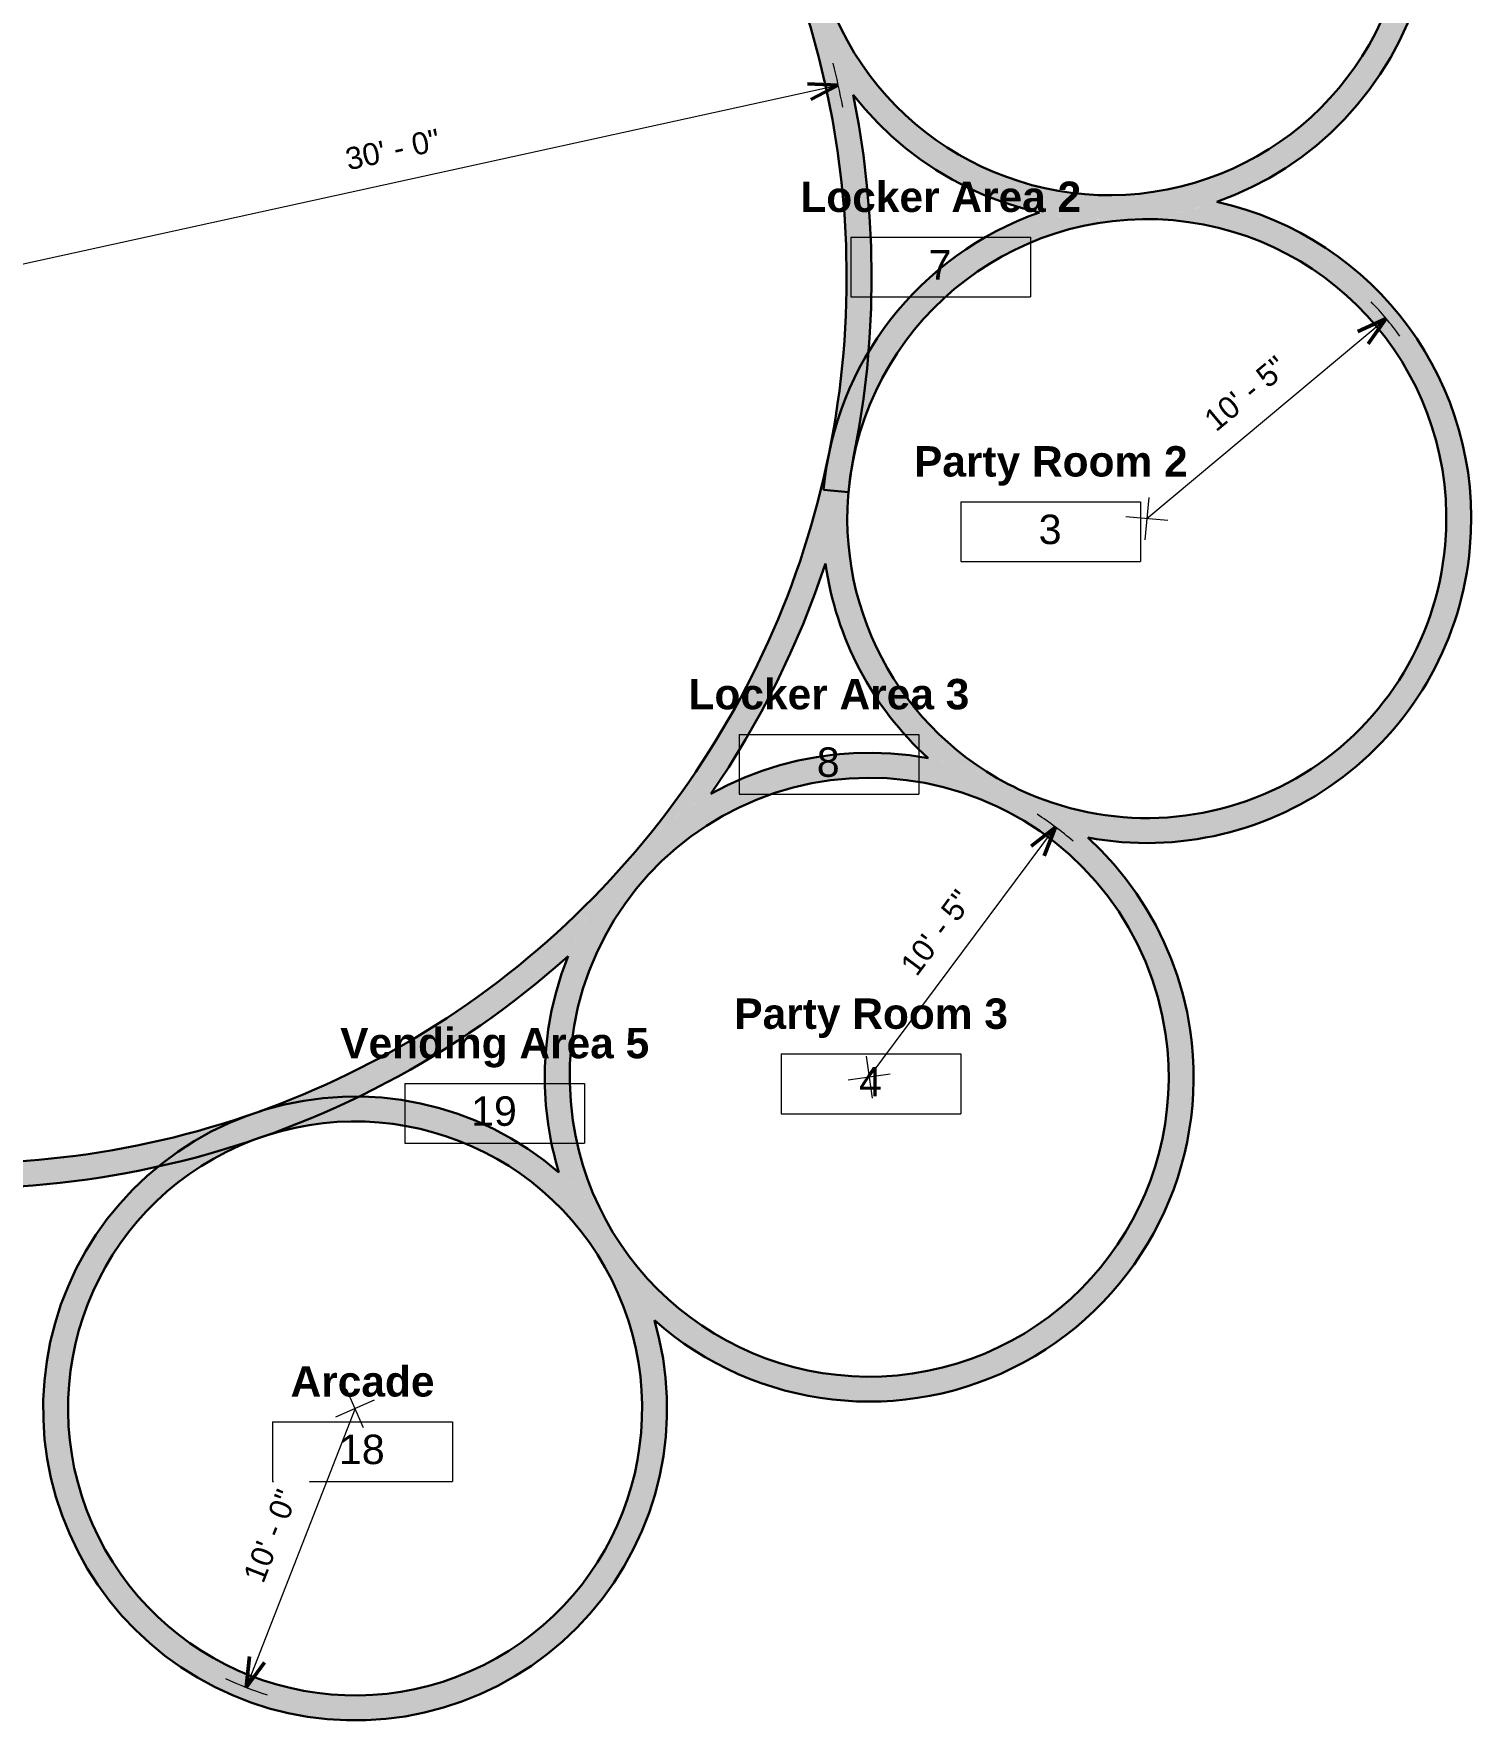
# Model space of a CAD drawing. Header units: inches. Extents: x -870 to 733, y -1250 to 961.
# Drawn here: x 35 to 611, y -977 to -301 of the extents above; entities that cross this region are included whole.
import ezdxf

# ---------------------------------------------------------------- set-up
doc = ezdxf.new("R2010")
doc.units = ezdxf.units.IN
doc.header["$MEASUREMENT"] = 0
for name, color, linetype, lineweight in [('A-ANNO-DIMS', 211, 'Continuous', 9), ('A-ANNO-DIMS-96', 211, 'Continuous', 9), ('A-AREA-IDEN', 2, 'Continuous', 9), ('A-WALL', 113, 'Continuous', 13), ('A-WALL-PATT', 111, 'Continuous', 13)]:
    doc.layers.add(name, color=color, linetype=linetype, lineweight=lineweight)
doc.styles.add('Arial', font='arial.ttf', dxfattribs={"height": 8.851796})
doc.styles.add('Arial_1', font='arial.ttf', dxfattribs={"height": 11.802395})
doc.styles.add('Arial_B', font='arialbd.ttf', dxfattribs={"height": 12.177074})
doc.dimstyles.new('Arrow_-_3_32__Arial', dxfattribs={"dimscale": 12, "dimtxt": 9, "dimasz": 1, "dimexe": 0.75, "dimexo": 0, "dimgap": 0.5, "dimtad": 1, "dimjust": 3, "dimdec": 5, "dimrnd": 0.03125, "dimzin": 1, "dimdsep": 46, "dimlunit": 4, "dimtxsty": 'Arial', "dimblk1": 'OPEN30', "dimblk2": 'OPEN30', "dimsah": 1, "dimcen": 0.09, "dimazin": 0, "dimtfac": 1, "dimtdec": 4, "dimtix": 1, "dimtmove": 0, "dimatfit": 2, "dimfxl": 1, "dimtvp": 1, "dimtfill": 1, "dimfrac": 2, "dimtolj": 1, "dimtzin": 0, "dimarcsym": 2})

# ---------------------------------------------------------------- blocks, each defined once
blk = doc.blocks.new('Room Tag - Room Tag-60376-Level 1')
at = {"layer": 'A-AREA-IDEN'}
for p, q in [((-0.375, -0.0625), (-0.375, -0.3125)), ((-0.375, -0.0625), (0.375, -0.0625)), ((0.375, -0.0625), (0.375, -0.3125)), ((-0.375, -0.3125), (0.375, -0.3125))]:
    blk.add_line(p, q, dxfattribs=at)
blk = doc.blocks.new('DIMBLOCK4-Level 1')
at = {"layer": 'A-ANNO-DIMS-96'}
for p, q in [((481.2, -495.7), (577.05, -415.47)), ((481.95, -487.25), (480.45, -504.16)), ((489.65, -496.45), (472.75, -494.95))]:
    blk.add_line(p, q, dxfattribs=at)
at = {"layer": 'A-ANNO-DIMS-96', "lineweight": 50}
for q in [(565.79, -420.71), (569.91, -425.64)]:
    blk.add_line((577.05, -415.47), q, dxfattribs=at)
at = {"layer": 'A-ANNO-DIMS-96'}
blk.add_arc((481.2, -495.7), 125, 35.80638, 44.05698, dxfattribs=at)
at = {"layer": 'A-ANNO-DIMS-96', "color": 0, "insert": (503.25, -454.44), "char_height": 8.852, "width": 45.8585, "attachment_point": 1, "rotation": 39.93168, "line_spacing_factor": 0.938532, "style": 'Arial', "bg_fill": 3, "box_fill_scale": 1.25, "bg_fill_color": 0, "bg_fill_transparency": 0}
blk.add_mtext('10\' - 5"', dxfattribs=at)
blk = doc.blocks.new('_Open30')
at = {"color": 0, "linetype": 'ByBlock', "lineweight": -2}
for p, q in [((-1, 0.268), (0, 0)), ((0, 0), (-1, -0.268)), ((0, 0), (-1, 0))]:
    blk.add_line(p, q, dxfattribs=at)
blk = doc.blocks.new('DIMBLOCK5-Level 1')
at = {"layer": 'A-ANNO-DIMS-96'}
for p, q in [((369.95, -719.53), (444.65, -619.31)), ((368.73, -711.14), (371.18, -727.93)), ((378.35, -718.31), (361.56, -720.76))]:
    blk.add_line(p, q, dxfattribs=at)
at = {"layer": 'A-ANNO-DIMS-96', "lineweight": 50}
for q in [(434.9, -627.01), (440.05, -630.85)]:
    blk.add_line((444.65, -619.31), q, dxfattribs=at)
at = {"layer": 'A-ANNO-DIMS-96'}
blk.add_arc((369.95, -719.53), 125, 49.18019, 57.43079, dxfattribs=at)
at = {"layer": 'A-ANNO-DIMS-96', "color": 0, "insert": (381.86, -674.29), "char_height": 8.852, "width": 45.8585, "attachment_point": 1, "rotation": 53.30549, "line_spacing_factor": 0.938532, "style": 'Arial', "bg_fill": 3, "box_fill_scale": 1.25, "bg_fill_color": 0, "bg_fill_transparency": 0}
blk.add_mtext('10\' - 5"', dxfattribs=at)
blk = doc.blocks.new('DIMBLOCK12-Level 1')
at = {"layer": 'A-ANNO-DIMS-96'}
for p, q in [((5.93, -399.05), (357.59, -321.99)), ((10.51, -391.9), (1.35, -406.19)), ((13.08, -403.62), (-1.21, -394.47))]:
    blk.add_line(p, q, dxfattribs=at)
at = {"layer": 'A-ANNO-DIMS-96', "lineweight": 50}
for q in [(345.18, -321.42), (346.55, -327.7)]:
    blk.add_line((357.59, -321.99), q, dxfattribs=at)
at = {"layer": 'A-ANNO-DIMS-96'}
blk.add_arc((5.93, -399.05), 360, 10.92703, 13.79181, dxfattribs=at)
at = {"layer": 'A-ANNO-DIMS-96', "color": 0, "insert": (159.35, -347.53), "char_height": 8.852, "width": 45.8585, "attachment_point": 1, "rotation": 12.35942, "line_spacing_factor": 0.938532, "style": 'Arial', "bg_fill": 3, "box_fill_scale": 1.25, "bg_fill_color": 0, "bg_fill_transparency": 0}
blk.add_mtext('30\' - 0"', dxfattribs=at)
blk = doc.blocks.new('DIMBLOCK13-Level 1')
at = {"layer": 'A-ANNO-DIMS-96'}
for p, q in [((167.38, -860.05), (160.57, -844.51)), ((156.2, -855.68), (171.75, -848.87)), ((163.98, -852.28), (120.3, -964.05))]:
    blk.add_line(p, q, dxfattribs=at)
at = {"layer": 'A-ANNO-DIMS-96', "lineweight": 50}
for q in [(121.67, -951.7), (127.66, -954.04)]:
    blk.add_line((120.3, -964.05), q, dxfattribs=at)
at = {"layer": 'A-ANNO-DIMS-96'}
blk.add_arc((163.98, -852.28), 120, 244.35817, 252.95253, dxfattribs=at)
at = {"layer": 'A-ANNO-DIMS-96', "color": 0, "insert": (118.9, -919.6), "char_height": 8.852, "width": 45.8585, "attachment_point": 1, "rotation": 68.65535, "line_spacing_factor": 0.938532, "style": 'Arial', "bg_fill": 3, "box_fill_scale": 1.25, "bg_fill_color": 0, "bg_fill_transparency": 0}
blk.add_mtext('10\' - 0"', dxfattribs=at)

msp = doc.modelspace()

# ---------------------------------------------------------------- hatches: boundary and pattern name
at = {"layer": 'A-WALL-PATT'}
for points in [[(370.930277, -399.045435), (370.723627, -386.764888), (370.103911, -374.498248), (369.071831, -362.259402), (367.628555, -350.062211), (365.775717, -337.920484), (363.515386, -325.84788), (361.181794, -315.251894), (358.53429, -304.72995), (355.575214, -294.291346), (352.307181, -283.945306), (348.73313, -273.70109), (344.856176, -263.567629), (340.679744, -253.553878), (336.207525, -243.668684), (330.524591, -232.121704), (324.438239, -220.782487), (317.955927, -209.664882), (310.620705, -198.100663), (303.83614, -188.149496), (296.216218, -177.778464), (288.235421, -167.682504), (279.90367, -157.874168), (271.231324, -148.36565), (262.229162, -139.168769), (252.908378, -130.29496), (243.280557, -121.755253), (236.777809, -129.352244), (246.730611, -138.200271), (256.344552, -147.415367), (265.606103, -156.984563), (274.502231, -166.894394), (283.020417, -177.130914), (291.148674, -187.679719), (298.875565, -198.525963), (306.190214, -209.654383), (313.08233, -221.04932), (319.905107, -233.411025), (325.560772, -244.574249), (331.129538, -256.671137), (336.240675, -268.968377), (340.886991, -281.448665), (345.061946, -294.094439), (348.759665, -306.887903), (351.974946, -319.811053), (354.703263, -332.845704), (356.940777, -345.973513), (358.68434, -359.176007), (359.931497, -372.434605), (360.680494, -385.730652), (360.930277, -399.045435), (366.542283, -399.045435)], [(466.184688, -376.10438), (474.070177, -375.864997), (481.926626, -375.147739), (489.725102, -373.955248), (497.436884, -372.291916), (505.033572, -370.163869), (512.487189, -367.578943), (519.770286, -364.546659), (526.856041, -361.078183), (534.307019, -356.803469), (540.331968, -352.885308), (546.672512, -348.191082), (552.71664, -343.120898), (558.442093, -337.693427), (563.827786, -331.928658), (568.853885, -325.84782), (573.50188, -319.473309), (577.754653, -312.828599), (581.596544, -305.938161), (585.013402, -298.827371), (587.992645, -291.522417), (590.523302, -284.0502), (592.596051, -276.438238), (594.203261, -268.714564), (595.339011, -260.907624), (595.999119, -253.046166), (596.181155, -245.159144), (595.884448, -237.275603), (585.907536, -237.95474), (586.183738, -245.651773), (585.965605, -253.350671), (585.254037, -261.019718), (584.051963, -268.627321), (582.364336, -276.142141), (580.198108, -283.533221), (577.562203, -290.770114), (574.467479, -297.823006), (570.926686, -304.662845), (566.954408, -311.261452), (562.567011, -317.591646), (557.782568, -323.627349), (552.620788, -329.343698), (547.102936, -334.717143), (541.251741, -339.725548), (535.091308, -344.348283), (528.647015, -348.566303), (521.945409, -352.362233), (515.014097, -355.720435), (507.881632, -358.627075), (500.577397, -361.070179), (493.131481, -363.039684), (485.574558, -364.527474), (477.937758, -365.527423), (470.252542, -366.03541), (462.550567, -366.049342), (454.863562, -365.569163), (447.223195, -364.59685), (439.660939, -363.136409), (432.207946, -361.193857), (424.89492, -358.777194), (417.751986, -355.896378), (410.80857, -352.563275), (404.093274, -348.791616), (397.633763, -344.596938), (391.456646, -339.996521), (385.587369, -335.009317), (380.050112, -329.65587), (374.867685, -323.958234), (370.061437, -317.93988), (365.651166, -311.625601), (361.655042, -305.041408), (358.089526, -298.214425), (354.969306, -291.172775), (352.307236, -283.945466), (355.575256, -294.291491), (358.534324, -304.730078), (361.181823, -315.252004), (363.515416, -325.847972), (368.541524, -331.928802), (373.927225, -337.693563), (379.652686, -343.121025), (385.696822, -348.191201), (392.037372, -352.885417), (398.650988, -357.186388), (405.513312, -361.078272), (412.599072, -364.546738), (419.882173, -367.579012), (427.335795, -370.163926), (434.932486, -372.291962), (442.64427, -373.955283), (450.442747, -375.147762), (458.299197, -375.865008)], [(610.692782, -507.187583), (611.14871, -499.392344), (611.135799, -491.583793), (610.654095, -483.790104), (609.705337, -476.039395), (608.292947, -468.35963), (606.422022, -460.778517), (604.099311, -453.323409), (601.333195, -446.021201), (598.133653, -438.898241), (594.512229, -431.980227), (590.228598, -424.923639), (586.057474, -418.858045), (581.254646, -412.701221), (576.090835, -406.84386), (570.58467, -401.307094), (564.756018, -396.110899), (558.625907, -391.274023), (552.216454, -386.813917), (545.550784, -382.746672), (538.652947, -379.086963), (531.547829, -375.847993), (524.261064, -373.041449), (516.818943, -370.677456), (509.248315, -368.764544), (501.605878, -371.185684), (493.828737, -373.131154), (485.946469, -374.593556), (477.989049, -375.567328), (469.986738, -376.048767), (461.969968, -376.036043), (453.969225, -375.529203), (446.014936, -374.530176), (438.13735, -373.04276), (430.830003, -375.858211), (423.705434, -379.108535), (416.789497, -382.781939), (409.774532, -387.097043), (403.68305, -391.34318), (397.540099, -396.199952), (391.700723, -401.417785), (386.186113, -406.977745), (381.016278, -412.859657), (376.209978, -419.042178), (371.784653, -425.502874), (367.756362, -432.2183), (364.139721, -439.16409), (360.947854, -446.315038), (358.192343, -453.645198), (355.883187, -461.127971), (354.028765, -468.736203), (352.635806, -476.442289), (351.709365, -484.218264), (361.670266, -485.101699), (362.595077, -477.465115), (364.007267, -469.903475), (365.90103, -462.447849), (368.268586, -455.128876), (371.100206, -447.976631), (374.384254, -441.020503), (378.107236, -434.289076), (382.253852, -427.810013), (386.807063, -421.609936), (391.74816, -415.714323), (397.056838, -410.1474), (402.711282, -404.932044), (408.688258, -400.089684), (414.963205, -395.640219), (421.510337, -391.601934), (428.302751, -387.991422), (435.312536, -384.82352), (442.510887, -382.111245), (449.868224, -379.865742), (457.354314, -378.09624), (464.938396, -376.810008), (472.589305, -376.012333), (480.275601, -375.706492), (487.9657, -375.893743), (495.628002, -376.573315), (503.231021, -377.742416), (510.743514, -379.396242), (518.13461, -381.527997), (525.373939, -384.128921), (532.431752, -387.188327), (539.279047, -390.693643), (545.887687, -394.630464), (552.230516, -398.982614), (558.28147, -403.732208), (564.015684, -408.85973), (569.409595, -414.344109), (574.441039, -420.162809), (579.089339, -426.291919), (583.335395, -432.706254), (587.16176, -439.379456), (590.552709, -446.284103), (593.494309, -453.391823), (595.974472, -460.673408), (597.983007, -468.098937), (599.511659, -475.637896), (600.554148, -483.259307), (601.10619, -490.931851), (601.165515, -498.624001), (600.731882, -506.304148)], [(241.31547, -738.313018), (251.210589, -736.868508), (250.343955, -729.225104), (249.968816, -721.541878), (250.086714, -713.850403), (250.697165, -706.182284), (251.797659, -698.569033), (253.383674, -691.041932), (255.448694, -683.631913), (257.984233, -676.369425), (260.979871, -669.284311), (264.4233, -662.405686), (268.300368, -655.761814), (272.595145, -649.379998), (277.289983, -643.286461), (282.365588, -637.506243), (287.801105, -632.063097), (293.574198, -626.979388), (299.661143, -622.276008), (306.628305, -617.626071), (312.675356, -614.0859), (319.549145, -610.632827), (326.63005, -607.627253), (333.888974, -605.08153), (341.296089, -603.006118), (348.820958, -601.409546), (356.432658, -600.298374), (364.099913, -599.677168), (371.791215, -599.548482), (379.474959, -599.912843), (387.119572, -600.768755), (394.69364, -602.1127), (402.166039, -603.939157), (409.506063, -606.240618), (416.683552, -609.007629), (423.669011, -612.228817), (430.433735, -615.890947), (436.949927, -619.97897), (443.19081, -624.476088), (449.130739, -629.36382), (454.745306, -634.622083), (460.011439, -640.229269), (464.907498, -646.162336), (469.413366, -652.396905), (473.510525, -658.907357), (477.18214, -665.666937), (480.413123, -672.647871), (483.190199, -679.821471), (485.501954, -687.15826), (487.33889, -694.62809), (488.693458, -702.200265), (498.588577, -700.755755), (497.188566, -692.872389), (495.305904, -685.090161), (492.947731, -677.438592), (490.122993, -669.946707), (486.842406, -662.642925), (483.118413, -655.554951), (478.965142, -648.709674), (474.398346, -642.133058), (469.43535, -635.850053), (464.094979, -629.884491), (458.397492, -624.259002), (452.364501, -618.994924), (446.018892, -614.112228), (439.384734, -609.629434), (432.487195, -605.563547), (425.352438, -601.92999), (418.007528, -598.742547), (410.480328, -596.013309), (402.799389, -593.752629), (394.99385, -591.969082), (387.093318, -590.669434), (379.127763, -589.858615), (371.127402, -589.5397), (363.122582, -589.7139), (355.143668, -590.380554), (347.220928, -591.537132), (339.384414, -593.179247), (331.663854, -595.300671), (324.088534, -597.893356), (316.68719, -600.947467), (309.487898, -604.451419), (302.517966, -608.39192), (295.803836, -612.754022), (289.24628, -617.626071), (283.243785, -622.675307), (277.445509, -628.196855), (271.998142, -634.064877), (266.922348, -640.257114), (262.237381, -646.750077), (257.961012, -653.519136), (254.109463, -660.538613), (250.697345, -667.781882), (247.737601, -675.221466), (245.241458, -682.829143), (243.218385, -690.576056), (241.676056, -698.432818), (240.620322, -706.369626), (240.055187, -714.356372), (239.982795, -722.36276), (240.403421, -730.358419)], [(371.020324, -849.529997), (378.941007, -849.223238), (386.82827, -848.434318), (394.65279, -847.16617), (402.385476, -845.423509), (409.997581, -843.212814), (417.460803, -840.542303), (424.747396, -837.421906), (431.830269, -833.863223), (438.683089, -829.879485), (445.280378, -825.485502), (451.59761, -820.697612), (457.611298, -815.533614), (463.299083, -810.012707), (468.63982, -804.155418), (473.613652, -797.983521), (478.202088, -791.519965), (482.388069, -784.788778), (486.156032, -777.814987), (489.491969, -770.624518), (492.383476, -763.244105), (494.819804, -755.701186), (496.791895, -748.023806), (498.292417, -740.240507), (499.315791, -732.380226), (499.858213, -724.472186), (499.917666, -716.545789), (499.493929, -708.630503), (498.588577, -700.755755), (488.693458, -702.200265), (489.560092, -709.84367), (489.93523, -717.526896), (489.817333, -725.218371), (489.206882, -732.886489), (488.106388, -740.499741), (486.520373, -748.026841), (484.455353, -755.43686), (481.919814, -762.699348), (478.924175, -769.784462), (475.480747, -776.663088), (471.603679, -783.306959), (467.308902, -789.688776), (462.614064, -795.782313), (457.538459, -801.56253), (452.102942, -807.005677), (446.329849, -812.089385), (440.242904, -816.792765), (433.867118, -821.096489), (427.228691, -824.982873), (420.354902, -828.435947), (413.273997, -831.44152), (406.015073, -833.987244), (398.607958, -836.062656), (391.083089, -837.659228), (383.471389, -838.7704), (375.804134, -839.391605), (368.112832, -839.520292), (360.429088, -839.15593), (352.784475, -838.300018), (345.210407, -836.956073), (337.738008, -835.129617), (330.397984, -832.828155), (323.220495, -830.061145), (316.235036, -826.839956), (309.470312, -823.177826), (302.95412, -819.089803), (296.713237, -814.592686), (290.773308, -809.704953), (285.158741, -804.44669), (279.892608, -798.839505), (274.996548, -792.906437), (270.490681, -786.671868), (266.393522, -780.161417), (262.721907, -773.401836), (259.490923, -766.420903), (256.713848, -759.247302), (254.402093, -751.910513), (252.565157, -744.440683), (251.210589, -736.868508), (241.31547, -738.313018), (242.438163, -744.836864), (243.891494, -751.295101), (245.671695, -757.670984), (250.812426, -762.366284), (255.683766, -767.340518), (260.270601, -772.578255), (264.558704, -778.063247), (268.53477, -783.778476), (272.186466, -789.706213), (275.502462, -795.82807), (278.472471, -802.125053), (281.411922, -809.457667), (283.882321, -816.961315), (289.980066, -822.025781), (296.375132, -826.709202), (303.043746, -830.994166), (309.961112, -834.864741), (317.101515, -838.306537), (324.438406, -841.306759), (331.94451, -843.854252), (339.591919, -845.939545), (347.352202, -847.554885), (355.196507, -848.694267), (363.09567, -849.353455), (366.542283, -849.430237)], [(49.478586, -902.433579), (58.638341, -898.421238), (55.84605, -891.433063), (53.516786, -884.277225), (51.660524, -876.984368), (50.285211, -869.58572), (49.396738, -862.112963), (48.998908, -854.598097), (49.093427, -847.073301), (49.679888, -839.570799), (50.75578, -832.122716), (52.316497, -824.760947), (54.355355, -817.517016), (56.863623, -810.421942), (59.830561, -803.506108), (63.243464, -796.799129), (67.087717, -790.329724), (71.346858, -784.125596), (76.00265, -778.213314), (81.035155, -772.618193), (86.422823, -767.364194), (92.142584, -762.473814), (98.169945, -757.967995), (104.479095, -753.866032), (111.043018, -750.185489), (117.833607, -746.942128), (124.821782, -744.149837), (131.977619, -741.820573), (139.270477, -739.96431), (146.669125, -738.588998), (154.141882, -737.700524), (161.656748, -737.302695), (169.181543, -737.397213), (176.684046, -737.983674), (184.132128, -739.059567), (191.493897, -740.620284), (198.777548, -742.673183), (205.832902, -745.16741), (212.748736, -748.134348), (219.455716, -751.547251), (225.925121, -755.391504), (232.129248, -759.650645), (238.04153, -764.306437), (243.636651, -769.338942), (248.89065, -774.72661), (253.78103, -780.446371), (258.286849, -786.473732), (262.388812, -792.782882), (266.069355, -799.346805), (269.312716, -806.137394), (278.472471, -802.125053), (275.097326, -795.034698), (271.283633, -788.170262), (267.046444, -781.558835), (262.402481, -775.226509), (257.370073, -769.198276), (251.969078, -763.497925), (246.220813, -758.147954), (240.147964, -753.169477), (233.774497, -748.582141), (227.125565, -744.40405), (220.227409, -740.651694), (213.107252, -737.339881), (205.793195, -734.481681), (198.314103, -732.088375), (190.699492, -730.169407), (182.979414, -728.732351), (175.184336, -727.782879), (167.345022, -727.324738), (159.49241, -727.359735), (151.657491, -727.887732), (143.871186, -728.906647), (136.164223, -730.412457), (128.567019, -732.399219), (121.109556, -734.859094), (113.821266, -737.782373), (106.730911, -741.157519), (99.866475, -744.971211), (93.255048, -749.2084), (86.922722, -753.852363), (80.894489, -758.884772), (75.194138, -764.285766), (69.844168, -770.034031), (64.86569, -776.10688), (60.278354, -782.480347), (56.100263, -789.129279), (52.347907, -796.027435), (49.036094, -803.147592), (46.177894, -810.461649), (43.784588, -817.940741), (41.86562, -825.555352), (40.428565, -833.275431), (39.479092, -841.070509), (39.020951, -848.909822), (39.055948, -856.762434), (39.583946, -864.597353), (40.60286, -872.383658), (42.10867, -880.090621), (44.095433, -887.687825), (46.555307, -895.145288)], [(160.606036, -977.233893), (168.458647, -977.198896), (176.293566, -976.670899), (184.079872, -975.651984), (191.786834, -974.146174), (199.384038, -972.159412), (206.841501, -969.699537), (214.129792, -966.776258), (221.220146, -963.401113), (228.084583, -959.58742), (234.69601, -955.350231), (241.028335, -950.706268), (247.056569, -945.673859), (252.756919, -940.272865), (258.10689, -934.5246), (263.085367, -928.451751), (267.672703, -922.078284), (271.850794, -915.429352), (275.603151, -908.531196), (278.914964, -901.411039), (281.773164, -894.096982), (284.16647, -886.61789), (286.085437, -879.003279), (287.522493, -871.283201), (288.471965, -863.488123), (288.930107, -855.648809), (288.895109, -847.796197), (288.367112, -839.961278), (287.348197, -832.174973), (285.842388, -824.46801), (283.855625, -816.870806), (281.39575, -809.413343), (278.472471, -802.125053), (269.312716, -806.137394), (272.105007, -813.125569), (274.434271, -820.281406), (276.290534, -827.574263), (277.665847, -834.972912), (278.55432, -842.445669), (278.952149, -849.960535), (278.857631, -857.48533), (278.27117, -864.987833), (277.195277, -872.435915), (275.634561, -879.797684), (273.595703, -887.041615), (271.087434, -894.136689), (268.120496, -901.052523), (264.707593, -907.759503), (260.86334, -914.228908), (256.604199, -920.433035), (251.948407, -926.345317), (246.915902, -931.940438), (241.528234, -937.194437), (235.808473, -942.084817), (229.781112, -946.590636), (223.471962, -950.692599), (216.908039, -954.373142), (210.117451, -957.616503), (203.129276, -960.408794), (195.973438, -962.738058), (188.680581, -964.594321), (181.281933, -965.969634), (173.809176, -966.858107), (166.29431, -967.255936), (158.769514, -967.161418), (151.267012, -966.574957), (143.818929, -965.499064), (136.45716, -963.938347), (129.213229, -961.899489), (122.118155, -959.391221), (115.202321, -956.424283), (108.495342, -953.01138), (102.025937, -949.167127), (95.82181, -944.907986), (89.909527, -940.252194), (84.314406, -935.219689), (79.060407, -929.832021), (74.170027, -924.11226), (69.664208, -918.084899), (65.562245, -911.775749), (61.881702, -905.211826), (58.638341, -898.421238), (49.478586, -902.433579), (52.853732, -909.523933), (56.667425, -916.388369), (60.904613, -922.999796), (65.548576, -929.332122), (70.580985, -935.360355), (75.981979, -941.060706), (81.730244, -946.410677), (87.803093, -951.389154), (94.176561, -955.97649), (100.825492, -960.154581), (107.723649, -963.906938), (114.843805, -967.218751), (122.157862, -970.07695), (129.636955, -972.470257), (137.251566, -974.389224), (144.971644, -975.82628), (152.766722, -976.775752)]]:
    msp.add_hatch(color=256, dxfattribs=at).paths.add_polyline_path(points, flags=0)
h = msp.add_hatch(color=256, dxfattribs=at)
h.paths.add_polyline_path([(10.026935, -764.022444), (23.138344, -763.639569), (36.227529, -762.785832), (49.277587, -761.462337), (62.271663, -759.670792), (75.192976, -757.413512), (88.024838, -754.693411), (100.750678, -751.514003), (113.354061, -747.879393), (125.818709, -743.794277), (138.128526, -739.263928), (150.267613, -734.294199), (162.220293, -728.891507), (173.97113, -723.062829), (185.504947, -716.815694), (196.80685, -710.15817), (207.862242, -703.098854), (218.656846, -695.646863), (229.17672, -687.811821), (239.40828, -679.603847), (249.33831, -671.033541), (252.56052, -663.684276), (256.230028, -656.547818), (260.332853, -649.651359), (264.853362, -643.021176), (269.77433, -636.682533), (275.077006, -630.659581), (280.741187, -624.97527), (286.745288, -619.651259), (293.066433, -614.707835), (299.680537, -610.163832), (306.562397, -606.036566), (313.705764, -595.257692), (320.462839, -584.232549), (326.825142, -572.974977), (332.784687, -561.499105), (338.333994, -549.819335), (343.466099, -537.950328), (348.174559, -525.90698), (352.453473, -513.704385), (355.708307, -503.354261), (358.654071, -492.911967), (361.288161, -482.386732), (363.60825, -471.787854), (365.840353, -459.788645), (367.669991, -447.721704), (369.09517, -435.600338), (370.114294, -423.438101), (370.726224, -411.24859), (370.930277, -399.045435), (360.930277, -399.045435), (360.688551, -412.14379), (359.963703, -425.224308), (358.756719, -438.269174), (357.069244, -451.260624), (354.903575, -464.180965), (352.262662, -477.012602), (349.150101, -489.738061), (345.570131, -502.340012), (341.527627, -514.801292), (337.028095, -527.104932), (332.077662, -539.234176), (326.68307, -551.172506), (320.851666, -562.903664), (314.59139, -574.411673), (307.910768, -585.680863), (300.818899, -596.695886), (293.32544, -607.441742), (285.440595, -617.903796), (277.175104, -628.067801), (268.540222, -637.919915), (259.547708, -647.446721), (250.209809, -656.635245), (240.539241, -665.472975), (230.549174, -673.947874), (220.253214, -682.048401), (209.665381, -689.763524), (198.777548, -697.096744), (187.67215, -703.996073), (176.296703, -710.494116), (164.689246, -716.568017), (152.865584, -722.209504), (140.841821, -727.410895), (128.634331, -732.165106), (116.259738, -736.465663), (103.734894, -740.306708), (91.076857, -743.683013), (78.302864, -746.589977), (65.430311, -749.023643), (52.476729, -750.980696), (39.459758, -752.458471), (26.397126, -753.454955), (13.306621, -753.968792), (0.206071, -753.999282), (-12.886684, -753.546383), (-25.953813, -752.610711), (-38.977521, -751.193542), (-51.940072, -749.296805), (-64.823813, -746.923084), (-77.611199, -744.07561), (-80.954716, -753.553542), (-68.160717, -756.446504), (-55.271032, -758.877895), (-42.302308, -760.844575), (-29.271293, -762.344003), (-16.194816, -763.374243), (-3.089765, -763.933964)], flags=0)
h.paths.add_polyline_path([(-148.853696, -729.600909), (-145.510178, -720.122977), (-157.402474, -714.23968), (-169.066616, -707.916099), (-180.486312, -701.161067), (-191.645608, -693.984021), (-202.528917, -686.394985), (-213.121038, -678.404561), (-223.407173, -670.02391), (-233.372954, -661.264739), (-243.004462, -652.139282), (-252.288241, -642.660288), (-261.211324, -632.840997), (-269.761246, -622.695125), (-277.926065, -612.236844), (-285.694374, -601.480764), (-293.055324, -590.441909), (-299.99863, -579.1357), (-306.514596, -567.577928), (-312.594118, -555.784739), (-318.228705, -543.772607), (-323.410485, -531.558311), (-328.132221, -519.158911), (-332.387317, -506.59173), (-336.169828, -493.874321), (-339.474473, -481.024449), (-342.296633, -468.060063), (-344.632368, -454.999273), (-346.478414, -441.860323), (-347.832192, -428.661566), (-348.691812, -415.42144), (-349.056073, -402.158439), (-348.924467, -388.891089), (-348.297176, -375.637924), (-347.175077, -362.417455), (-345.559738, -349.248151), (-343.453414, -336.148407), (-340.859049, -323.136522), (-337.780266, -310.230671), (-334.221366, -297.448883), (-330.18732, -284.809011), (-325.683764, -272.328712), (-329.640047, -278.013451), (-333.93424, -283.447451), (-338.550491, -288.610655), (-343.471761, -293.484005), (-346.686797, -304.778796), (-349.536818, -316.171168), (-352.018875, -327.649327), (-354.130399, -339.201392), (-355.869171, -350.815265), (-357.142271, -361.584473), (-358.094881, -372.386748), (-358.726159, -383.212556), (-359.035565, -394.052023), (-359.02283, -404.895899), (-358.687963, -415.73461), (-357.878629, -428.508624), (-356.621924, -441.246156), (-354.919397, -453.931794), (-352.77314, -466.54994), (-350.185793, -479.085076), (-347.160538, -491.52179), (-343.701094, -503.844787), (-339.811715, -516.038915), (-335.497185, -528.089178), (-330.410319, -540.783061), (-325.614408, -551.699035), (-320.058314, -563.229595), (-314.101358, -574.558262), (-307.750866, -585.671105), (-301.014646, -596.554457), (-293.900983, -607.194937), (-286.382491, -617.626071), (-278.576769, -627.695256), (-270.385062, -637.529886), (-261.853575, -647.071257), (-252.992801, -656.307635), (-243.813634, -665.227664), (-234.327362, -673.820374), (-224.54565, -682.075198), (-214.480527, -689.981987), (-204.144369, -697.531017), (-192.673502, -705.263273), (-182.710108, -711.519122), (-171.638362, -717.940995), (-160.348263, -723.970729)], flags=0)
h = msp.add_hatch(color=256, dxfattribs=at)
h.paths.add_polyline_path([(481.538956, -625.702484), (489.548459, -625.434651), (497.52624, -624.673808), (505.441982, -623.422845), (513.265603, -621.686517), (520.967371, -619.471423), (528.518019, -616.785981), (535.88885, -613.640394), (543.051856, -610.046619), (549.979815, -606.018311), (556.646399, -601.570779), (563.026273, -596.720926), (569.095193, -591.48718), (574.830094, -585.889433), (580.209184, -579.948956), (585.212021, -573.688325), (589.819592, -567.131331), (594.014388, -560.302894), (597.780467, -553.228961), (601.103518, -545.936416), (603.970912, -538.452973), (606.371753, -530.807069), (608.296916, -523.027762), (609.739086, -515.144614), (610.692782, -507.187583), (600.731882, -506.304148), (599.806977, -513.941338), (598.394617, -521.50357), (596.500607, -528.959765), (594.132732, -536.279279), (591.300722, -543.432029), (588.016216, -550.388619), (584.292715, -557.120457), (580.14552, -563.599878), (575.591677, -569.800251), (570.649901, -575.696094), (565.340501, -581.263176), (559.6853, -586.478615), (553.707538, -591.320979), (547.431785, -595.770365), (540.883832, -599.808487), (534.090591, -603.418749), (527.07998, -606.586312), (519.880814, -609.29816), (512.522678, -611.543146), (505.035815, -613.312043), (497.450995, -614.597583), (489.799389, -615.394481), (482.112445, -615.699463), (474.421756, -615.511274), (466.758929, -614.830689), (459.155457, -613.660504), (451.64259, -612.005529), (444.251204, -609.872565), (437.011677, -607.27038), (429.953763, -604.209666), (435.876076, -607.489667), (441.619605, -611.073528), (447.168773, -614.951532), (452.508533, -619.113161), (457.624403, -623.547128), (465.546541, -624.756926), (473.528169, -625.47629), (478.385441, -625.613441)], flags=0)
h.paths.add_polyline_path([(425.502154, -613.166239), (422.463862, -611.640433), (422.463862, -611.670782), (423.340862, -612.116823)], flags=0)
h.paths.add_polyline_path([(425.650943, -602.071072), (418.909698, -598.268924), (412.427571, -594.040126), (406.231526, -589.402267), (400.347337, -584.37464), (394.799482, -578.978159), (389.611037, -573.235273), (384.803586, -567.169869), (380.397126, -560.80718), (376.409988, -554.173671), (372.858756, -547.296938), (369.758204, -540.205585), (367.121229, -532.929111), (364.9588, -525.497785), (363.279912, -517.94252), (362.091549, -510.294742), (361.398655, -502.586266), (361.204111, -494.849157), (361.508727, -487.115599), (362.311236, -479.417762), (363.608299, -471.787669), (361.288196, -482.386598), (358.654092, -492.911886), (355.708314, -503.354231), (352.453466, -513.704407), (353.704398, -521.091853), (355.378855, -528.394961), (357.471274, -535.589472), (359.974704, -542.651485), (362.88083, -549.557542), (366.542283, -556.926944), (369.861247, -562.81062), (373.91235, -569.113616), (378.31985, -575.172752), (383.069105, -580.967903), (388.144339, -586.479816), (393.528694, -591.690182), (400.152148, -593.090911), (406.693701, -594.834551), (413.135611, -596.916371), (419.46041, -599.330727), (422.463862, -600.660257)], flags=0)

# ---------------------------------------------------------------- linework, layer by layer
at = {"layer": 'A-WALL', "lineweight": 30}
msp.add_line((351.709365, -484.218264), (361.670266, -485.101699), dxfattribs=at)
at = {"layer": 'A-WALL', "lineweight": 30, "flags": 128}
for points in [[(256.202572, -147.274153), (265.062366, -156.402568), (273.589422, -165.842557), (281.772778, -175.581982), (289.601928, -185.608337), (297.06682, -195.908747), (304.157871, -206.469989), (310.865978, -217.2785), (317.182528, -228.320404), (323.099413, -239.581523), (328.609036, -251.047399), (333.704323, -262.703311), (338.378732, -274.534292), (342.626262, -286.525154), (346.441459, -298.660501), (349.819424, -310.924752), (352.755819, -323.302161), (355.246874, -335.776838), (357.289389, -348.332765), (358.88074, -360.953822), (360.018883, -373.623804), (360.702355, -386.326436), (360.930277, -399.045435)], [(509.248444, -368.764456), (516.423206, -366.004679), (523.422354, -362.825581), (530.221357, -359.23834), (536.79644, -355.2555), (543.124614, -350.890987), (549.18375, -346.160063), (554.952662, -341.07927), (560.411177, -335.666374), (565.540208, -329.9403), (570.32182, -323.921072), (574.739294, -317.629737), (578.777182, -311.088291), (582.421363, -304.319609), (585.659096, -297.347359), (588.479057, -290.195918), (590.871385, -282.890294), (592.827714, -275.456032), (594.341202, -267.919127), (595.406555, -260.305933), (596.020047, -252.643071), (596.179531, -244.957341), (595.884448, -237.275603)], [(370.930277, -399.045435), (370.723624, -386.7648), (370.103903, -374.49812), (369.071815, -362.259244), (367.628531, -350.062039), (365.775688, -337.920315), (363.515353, -325.847719)], [(363.515416, -325.847972), (368.28903, -331.640683), (373.388973, -337.148179), (378.798274, -342.352142), (384.498888, -347.235215), (390.471809, -351.781126), (396.697126, -355.974722), (403.154086, -359.802029), (409.821164, -363.25029), (416.676138, -366.308012), (423.696156, -368.965004), (430.857819, -371.21241), (438.137168, -373.04268)], [(363.60825, -471.787854), (365.840333, -459.788762), (367.669974, -447.721833), (369.095157, -435.600465), (370.114287, -423.438207), (370.726222, -411.248667), (370.930277, -399.045435)], [(306.562397, -606.036566), (313.705765, -595.25769), (320.462841, -584.232547), (326.825144, -572.974973), (332.78469, -561.499099), (338.333997, -549.819328), (343.466102, -537.95032), (348.174563, -525.90697), (352.453473, -513.704385)], [(393.529165, -591.690286), (386.12433, -590.544246), (378.666098, -589.826774), (371.178933, -589.540177), (363.687725, -589.685403), (356.217353, -590.261966), (348.792627, -591.267946), (341.438202, -592.699999), (334.178502, -594.553367), (327.037638, -596.821896), (320.039322, -599.498049), (313.206799, -602.572942), (306.562956, -606.036288)], [(251.210589, -736.868508), (250.350503, -729.305585), (249.971627, -721.703352), (250.075484, -714.092392), (250.661657, -706.50333), (251.727786, -698.966699), (253.269583, -691.512822), (255.280843, -684.171689), (257.753474, -676.972837), (260.677527, -669.94523), (264.041238, -663.117143), (267.831071, -656.516047), (272.031781, -650.168502), (276.626463, -644.100046), (281.596633, -638.335095), (286.922293, -632.896844), (292.582015, -627.807172), (298.553029, -623.086559), (304.811309, -618.753995), (311.331676, -614.826914), (318.087897, -611.321114), (325.052787, -608.250702), (332.198324, -605.62803), (339.495759, -603.46365), (346.915732, -601.76627), (354.428387, -600.54272), (362.0035, -599.797922), (369.610592, -599.534872), (377.219058, -599.75463), (384.798284, -600.456309), (392.317777, -601.637088), (399.747283, -603.292215), (407.05691, -605.415031), (414.217249, -607.996995), (421.19963, -611.027828)], [(429.954038, -604.209851), (427.812073, -603.120407), (425.650776, -602.070994)], [(425.501715, -613.166042), (432.08545, -616.872625), (438.422667, -620.986069), (444.488473, -625.490154), (450.258823, -630.367027), (455.710843, -635.597357), (460.822921, -641.160412), (465.574794, -647.03414), (469.947624, -653.195259), (473.924077, -659.619347), (477.488391, -666.280939), (480.626435, -673.153631), (483.325771, -680.210178), (485.575697, -687.42261), (487.367293, -694.762335), (488.693458, -702.200265)], [(498.588577, -700.755755), (497.306167, -693.439905), (495.608075, -686.209371), (493.499829, -679.087634), (490.988322, -672.097962), (488.081756, -665.263158), (484.789617, -658.605518), (481.122649, -652.146761), (477.092815, -645.907959), (472.713262, -639.909466), (467.998275, -634.170855), (462.963234, -628.710851), (457.624711, -623.547422)], [(249.338486, -671.033207), (246.705419, -678.178921), (244.495356, -685.466447), (242.715795, -692.870889), (241.372845, -700.366841), (240.471116, -707.928582), (240.013706, -715.530168), (240.002188, -723.145516), (240.436603, -730.748482), (241.31547, -738.313018)], [(245.67196, -757.671219), (239.58359, -752.738263), (233.198243, -748.19658), (226.54088, -744.063897), (219.637663, -740.356455), (212.515717, -737.088821), (205.203029, -734.273836), (197.728335, -731.922562), (190.121006, -730.044239), (182.410937, -728.646247), (174.628425, -727.73408), (166.804051, -727.311322), (158.968562, -727.379635), (151.152748, -727.93875), (143.387323, -728.98647), (135.7028, -730.518678), (128.129377, -732.529354), (120.696814, -735.010595), (113.434317, -737.952652), (106.370426, -741.343965), (99.532898, -745.171205), (92.948602, -749.419335), (86.643411, -754.07166), (80.642103, -759.1099), (74.968259, -764.514255), (69.644175, -770.263489), (64.690773, -776.335011), (60.127518, -782.704962), (55.972341, -789.34831), (52.241571, -796.238949), (48.949867, -803.349804), (46.110164, -810.652931), (43.733623, -818.119632), (41.82958, -825.720565), (40.405519, -833.425864), (39.467035, -841.205248), (39.017816, -849.028149), (39.059628, -856.863826), (39.592306, -864.681487), (40.613757, -872.450413), (42.119967, -880.140076), (44.105017, -887.720258), (46.561107, -895.161172), (49.478586, -902.433579)], [(49.478586, -902.433579), (52.852832, -909.522186), (56.665409, -916.384995), (60.901278, -922.994935), (65.54373, -929.325932), (70.574454, -935.353013), (75.973605, -941.052405), (81.719885, -946.401625), (87.790628, -951.379573), (94.161888, -955.966613), (100.808533, -960.144651), (107.704344, -963.897207), (114.822121, -967.209479), (122.133787, -970.068401), (129.6105, -972.462696), (137.222769, -974.382918), (144.940565, -975.821495), (152.733447, -976.772752), (160.570674, -977.232935), (168.421331, -977.20023), (176.254451, -976.674766), (184.039137, -975.658615), (191.74468, -974.155787), (199.340686, -972.172208), (206.797192, -969.715703), (214.084784, -966.795963), (221.174717, -963.424504), (228.039024, -959.614624), (234.650629, -955.381354), (240.98345, -950.74139), (247.012508, -945.713036), (252.714021, -940.316126), (258.065499, -934.571948), (263.045833, -928.503162), (267.635377, -922.133706), (271.816028, -915.488704), (275.571294, -908.594368), (278.886363, -901.477894), (281.748159, -894.167352), (284.145392, -886.691581), (286.068607, -879.080067), (287.510217, -871.362837), (288.464536, -863.57033), (288.9278, -855.733285), (288.898181, -847.882615), (288.375796, -840.049289), (287.362705, -832.264204), (285.862905, -824.558071), (283.882304, -816.961257)]]:
    msp.add_lwpolyline(points, dxfattribs=at)
at = {"layer": 'A-WALL', "lineweight": 30}
for centre, radius, start, end in [((466.184592, -246.10438), 120, 198.381484208, 3.894163963), ((481.201074, -495.702923), 130, 354.931680896, 77.540584721), ((481.201074, -495.702923), 130, 109.345234579, 174.931680896), ((481.201074, -495.702923), 120, 354.931680896, 174.931680896), ((5.930277, -399.045435), 355, 256.389035936, 360), ((481.201074, -495.702923), 120, 168.504335092, 242.42445409), ((481.201074, -495.702923), 120, 244.718817252, 354.931680896), ((481.201074, -495.702923), 130, 259.551071959, 354.931680896), ((481.201074, -495.702923), 130, 187.959492195, 227.592199383), ((481.201074, -495.702923), 130, 242.512709295, 244.630562047), ((5.930277, -399.045435), 365, 256.229047972, 311.82604874), ((369.952023, -719.534387), 120, 188.30548989, 8.30548989), ((369.952023, -719.534387), 130, 228.541711222, 8.30548989), ((163.975529, -852.279316), 115, 23.655350999, 203.655350999), ((369.952023, -719.534387), 130, 188.30548989, 197.059128494), ((163.975529, -852.279316), 115, 203.655350999, 23.655350999)]:
    msp.add_arc(centre, radius, start, end, dxfattribs=at)

# ---------------------------------------------------------------- block references
at = {"layer": 'A-AREA-IDEN', "xscale": 95.99999999999994, "yscale": 95.99999999999994, "zscale": 95.99999999999994}
for p in [(398.629723, -376.90323), (442.727921, -482.925092), (353.818628, -576.193902), (370.727921, -704.236135), (219.900033, -716.031796), (166.945458, -851.592683)]:
    msp.add_blockref('Room Tag - Room Tag-60376-Level 1', p, dxfattribs=at)

# ---------------------------------------------------------------- texts
at = {"layer": 'A-AREA-IDEN', "attachment_point": 2, "line_spacing_factor": 0.938532}
for s, insert, char_height, width, style in [('Locker Area 2', (398.64043, -360.654044), 12.17707442, 129.888, 'Arial_B'), ('7', (398.354399, -388.09632), 11.802395, 10.944, 'Arial_1'), ('Party Room 2', (442.738628, -466.675906), 12.17707442, 127.008, 'Arial_B'), ('3', (442.452597, -494.118182), 11.802395, 10.944, 'Arial_1'), ('Locker Area 3', (353.829336, -559.944716), 12.17707442, 129.888, 'Arial_B'), ('8', (353.543304, -587.386992), 11.802395, 10.944, 'Arial_1'), ('Party Room 3', (370.738628, -687.986949), 12.17707442, 127.008, 'Arial_B'), ('Vending Area 5', (219.910741, -699.78261), 12.17707442, 143.136, 'Arial_B'), ('4', (370.452597, -715.429225), 11.802395, 10.944, 'Arial_1'), ('19', (219.624709, -727.224886), 11.8023952, 21.888, 'Arial_1'), ('Arcade', (166.956166, -835.343498), 12.1770744, 66.384, 'Arial_B'), ('18', (166.670134, -862.785773), 11.8023952, 21.888, 'Arial_1')]:
    msp.add_mtext(s, dxfattribs=dict(at, insert=insert, char_height=char_height, width=width, style=style))

# ---------------------------------------------------------------- next in the draw order: dimensions: what is measured, and where the dimension line sits
at = {"layer": 'A-ANNO-DIMS'}
for center, mpoint, picture, middle in [((5.930277, -399.045435), (357.58696, -321.989759), 'DIMBLOCK12-Level 1', (173.645399, -351.523219)), ((481.201074, -495.702923), (577.052368, -415.468708), 'DIMBLOCK4-Level 1', (517.773676, -451.370605)), ((369.952023, -719.534387), (444.645564, -619.305274), 'DIMBLOCK5-Level 1', (395.278632, -667.944925)), ((163.975529, -852.279316), (120.298269, -964.04826), 'DIMBLOCK13-Level 1', (134.522828, -898.746487))]:
    dim = msp.add_radius_dim(center=center, mpoint=mpoint, dimstyle='Arrow_-_3_32__Arial', override={"dimpost": '<>'}, dxfattribs=at)
    dim.commit()
    dim.dimension.update_dxf_attribs({"geometry": picture, "text_midpoint": middle})

doc.saveas('drawing.dxf')
